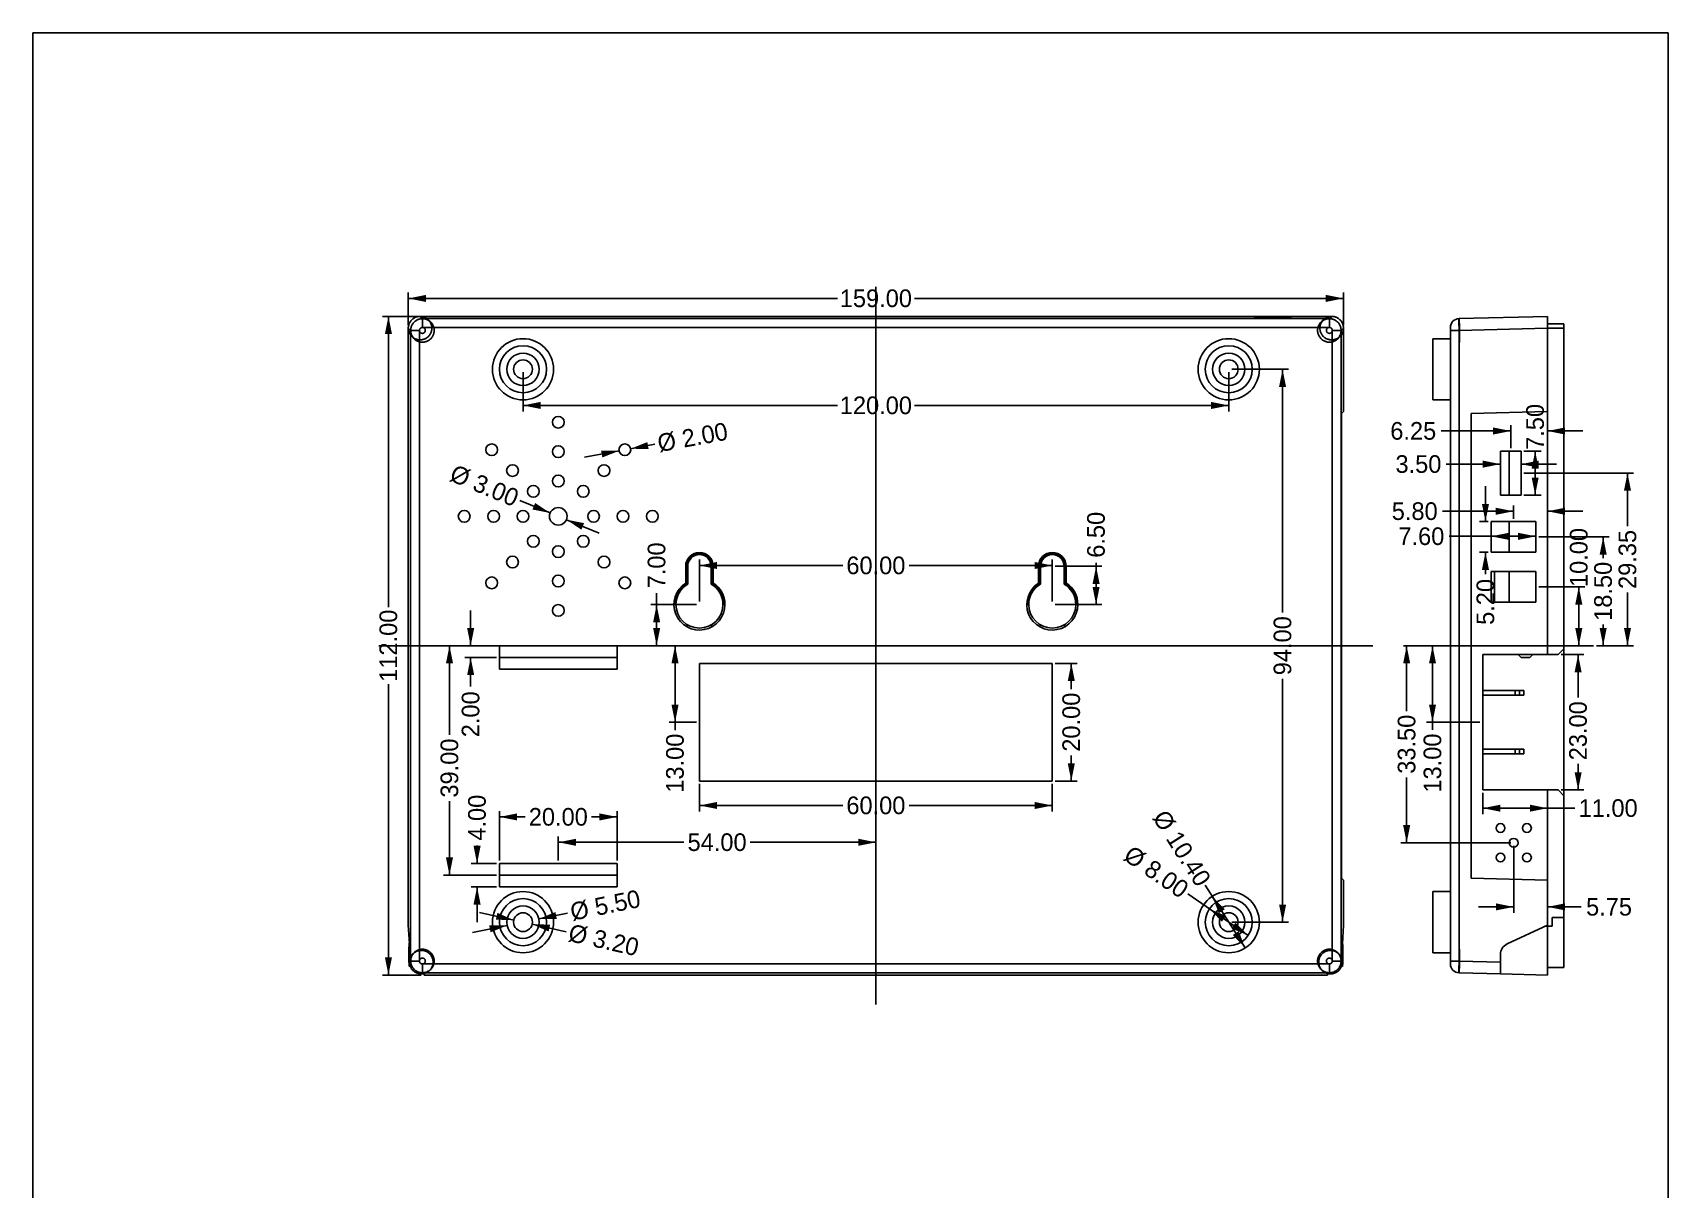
# Model space of a CAD drawing. Extents: x -143 to 433, y -329 to 88.
# Drawn here: x -143.4 to 134.7, y -132.4 to 64.2 of the extents above; entities that cross this region are included whole.
import ezdxf

# ---------------------------------------------------------------- set-up
doc = ezdxf.new("R2010")
doc.units = 0
doc.header["$MEASUREMENT"] = 0
doc.linetypes.add('center', pattern=[0])
doc.linetypes.add('solid', pattern=[0])
doc.layers.add('254', color=7, linetype='solid')
doc.dimstyles.get("Standard").update_dxf_attribs({"dimtxt": 0.18, "dimasz": 0.18, "dimexe": 0.18, "dimexo": 0.0625, "dimgap": 0.09, "dimtad": 0, "dimtih": 1, "dimtoh": 1, "dimdec": 4, "dimzin": 0, "dimdsep": 46, "dimtxsty": 'Standard', "dimcen": 0.09, "dimadec": 0, "dimazin": 0, "dimtfac": 1, "dimtdec": 4, "dimtofl": 0, "dimtmove": 0, "dimatfit": 0, "dimfxl": 1, "dimtolj": 1, "dimtzin": 0, "dimarcsym": 0})

# ---------------------------------------------------------------- blocks, each defined once
blk = doc.blocks.new('*D61')
at = {"layer": '254', "color": 4, "linetype": 'solid'}
for p, q in [((-30.5, -40), (-35.15, -40)), ((-34.15, -40), (-34.15, -53)), ((-30.5, -53), (-35.15, -53)), ((-34.15, -53), (-34.15, -53)), ((-34.15, -53), (-34.15, -54.33))]:
    blk.add_line(p, q, dxfattribs=at)
for points in [[(-33.55, -43), (-34.75, -43), (-34.15, -40)], [(-34.75, -50), (-33.55, -50), (-34.15, -53)]]:
    blk.add_solid(points, dxfattribs=at)
at = {"layer": '254', "color": 4, "linetype": 'solid', "lineweight": 0, "insert": (-34.15, -59.97), "char_height": 3, "attachment_point": 5, "rotation": 90}
blk.add_mtext('{\\H3.000000;13.00}', dxfattribs=at)
blk = doc.blocks.new('*D62')
at = {"layer": '254', "color": 4, "linetype": 'solid'}
for p, q in [((30.5, -43), (34.23, -43)), ((33.23, -43), (33.23, -47.36)), ((33.23, -63), (33.23, -58.64)), ((30.5, -63), (34.23, -63))]:
    blk.add_line(p, q, dxfattribs=at)
for points in [[(33.83, -46), (32.63, -46), (33.23, -43)], [(32.63, -60), (33.83, -60), (33.23, -63)]]:
    blk.add_solid(points, dxfattribs=at)
at = {"layer": '254', "color": 4, "linetype": 'solid', "lineweight": 0, "insert": (33.23, -53), "char_height": 3, "attachment_point": 5, "rotation": 90}
blk.add_mtext('{\\H3.000000;20.00}', dxfattribs=at)
blk = doc.blocks.new('*D63')
at = {"layer": '254', "color": 4, "linetype": 'solid'}
for p, q in [((-30, -63.5), (-30, -68.16)), ((30, -63.5), (30, -68.16)), ((-30, -67.16), (-5.64, -67.16)), ((30, -67.16), (5.64, -67.16))]:
    blk.add_line(p, q, dxfattribs=at)
for points in [[(-27, -66.56), (-27, -67.76), (-30, -67.16)], [(27, -67.76), (27, -66.56), (30, -67.16)]]:
    blk.add_solid(points, dxfattribs=at)
at = {"layer": '254', "color": 4, "linetype": 'solid', "lineweight": 0, "insert": (0, -67.16), "char_height": 3, "attachment_point": 5}
blk.add_mtext('{\\H3.000000;60.00}', dxfattribs=at)
blk = doc.blocks.new('*D64')
at = {"layer": '254', "color": 4, "linetype": 'solid'}
for p, q in [((30.5, -26.5), (38.44, -26.5)), ((37.44, -26.5), (37.44, -25.89)), ((37.44, -33), (37.44, -26.5)), ((37.44, -26.5), (37.44, -26.5)), ((30.5, -33), (38.44, -33))]:
    blk.add_line(p, q, dxfattribs=at)
for points in [[(38.04, -29.5), (36.84, -29.5), (37.44, -26.5)], [(36.84, -30), (38.04, -30), (37.44, -33)]]:
    blk.add_solid(points, dxfattribs=at)
at = {"layer": '254', "color": 4, "linetype": 'solid', "lineweight": 0, "insert": (37.44, -21.14), "char_height": 3, "attachment_point": 5, "rotation": 90}
blk.add_mtext('{\\H3.000000;6.50}', dxfattribs=at)
blk = doc.blocks.new('*D69')
at = {"layer": '254', "color": 4, "linetype": 'solid'}
for p, q in [((103.65, -18.9), (103.65, -12.9)), ((104.1, -18.9), (102.65, -18.9)), ((104.1, -24.1), (102.65, -24.1)), ((103.65, -24.1), (103.65, -27.81))]:
    blk.add_line(p, q, dxfattribs=at)
for points in [[(103.05, -15.9), (104.25, -15.9), (103.65, -18.9)], [(104.25, -27.1), (103.05, -27.1), (103.65, -24.1)]]:
    blk.add_solid(points, dxfattribs=at)
at = {"layer": '254', "color": 4, "linetype": 'solid', "lineweight": 0, "insert": (103.65, -32.55), "char_height": 3, "attachment_point": 5, "rotation": 90}
blk.add_mtext('{\\H3.000000;5.20}', dxfattribs=at)
blk = doc.blocks.new('*D70')
at = {"layer": '254', "color": 4, "linetype": 'solid'}
for p, q in [((110.2, -6.9), (113.1, -6.9)), ((112.1, -14.4), (112.1, -6.9)), ((112.1, -6.9), (112.1, -6.9)), ((112.1, -6.9), (112.1, -6.9)), ((110.2, -14.4), (113.1, -14.4))]:
    blk.add_line(p, q, dxfattribs=at)
for points in [[(112.7, -9.9), (111.5, -9.9), (112.1, -6.9)], [(111.5, -11.4), (112.7, -11.4), (112.1, -14.4)]]:
    blk.add_solid(points, dxfattribs=at)
at = {"layer": '254', "color": 4, "linetype": 'solid', "lineweight": 0, "insert": (112.1, -2.8), "char_height": 3, "attachment_point": 5, "rotation": 90}
blk.add_mtext('{\\H3.000000;7.50}', dxfattribs=at)
blk = doc.blocks.new('*D71')
at = {"layer": '254', "color": 4, "linetype": 'solid'}
for p, q in [((104.6, -19.4), (104.6, -22.4)), ((112.2, -19.4), (112.2, -22.4)), ((104.6, -21.4), (97.49, -21.4)), ((104.6, -21.4), (104.6, -21.4)), ((112.2, -21.4), (104.6, -21.4))]:
    blk.add_line(p, q, dxfattribs=at)
for points in [[(107.6, -20.8), (107.6, -22), (104.6, -21.4)], [(109.2, -22), (109.2, -20.8), (112.2, -21.4)]]:
    blk.add_solid(points, dxfattribs=at)
at = {"layer": '254', "color": 4, "linetype": 'solid', "lineweight": 0, "insert": (92.75, -21.4), "char_height": 3, "attachment_point": 5}
blk.add_mtext('{\\H3.000000;7.60}', dxfattribs=at)
blk = doc.blocks.new('*D72')
at = {"layer": '254', "color": 4, "linetype": 'solid'}
for p, q in [((108.4, -18.4), (108.4, -16.14)), ((114.2, -18.4), (114.2, -16.14)), ((108.4, -17.14), (96.36, -17.14)), ((114.2, -17.14), (120.2, -17.14))]:
    blk.add_line(p, q, dxfattribs=at)
for points in [[(105.4, -17.74), (105.4, -16.54), (108.4, -17.14)], [(117.2, -16.54), (117.2, -17.74), (114.2, -17.14)]]:
    blk.add_solid(points, dxfattribs=at)
at = {"layer": '254', "color": 4, "linetype": 'solid', "lineweight": 0, "insert": (91.62, -17.14), "char_height": 3, "attachment_point": 5}
blk.add_mtext('{\\H3.000000;5.80}', dxfattribs=at)
blk = doc.blocks.new('*D73')
at = {"layer": '254', "color": 4, "linetype": 'solid'}
for p, q in [((106.2, -7.4), (106.2, -10.13)), ((109.7, -7.4), (109.7, -10.13)), ((102.99, -9.13), (96.99, -9.13)), ((106.2, -9.13), (102.99, -9.13)), ((109.7, -9.13), (115.7, -9.13))]:
    blk.add_line(p, q, dxfattribs=at)
for points in [[(103.2, -9.73), (103.2, -8.53), (106.2, -9.13)], [(112.7, -8.53), (112.7, -9.73), (109.7, -9.13)]]:
    blk.add_solid(points, dxfattribs=at)
at = {"layer": '254', "color": 4, "linetype": 'solid', "lineweight": 0, "insert": (92.25, -9.13), "char_height": 3, "attachment_point": 5}
blk.add_mtext('{\\H3.000000;3.50}', dxfattribs=at)
blk = doc.blocks.new('*D74')
at = {"layer": '254', "color": 4, "linetype": 'solid'}
for p, q in [((107.95, -6.4), (107.95, -2.49)), ((114.2, -0.66), (114.2, -4.49)), ((102.11, -3.49), (96.11, -3.49)), ((107.95, -3.49), (102.11, -3.49)), ((114.2, -3.49), (120.2, -3.49))]:
    blk.add_line(p, q, dxfattribs=at)
for points in [[(104.95, -4.09), (104.95, -2.89), (107.95, -3.49)], [(117.2, -2.89), (117.2, -4.09), (114.2, -3.49)]]:
    blk.add_solid(points, dxfattribs=at)
at = {"layer": '254', "color": 4, "linetype": 'solid', "lineweight": 0, "insert": (91.37, -3.49), "char_height": 3, "attachment_point": 5}
blk.add_mtext('{\\H3.000000;6.25}', dxfattribs=at)
blk = doc.blocks.new('*D75')
at = {"layer": '254', "color": 4, "linetype": 'solid'}
for p, q in [((103.2, -65), (103.2, -68.62)), ((114.2, -65), (114.2, -68.62)), ((103.2, -67.62), (108.7, -67.62)), ((114.2, -67.62), (108.7, -67.62)), ((108.7, -67.62), (112.87, -67.62)), ((112.87, -67.62), (118.87, -67.62))]:
    blk.add_line(p, q, dxfattribs=at)
for points in [[(106.2, -67.02), (106.2, -68.22), (103.2, -67.62)], [(111.2, -68.22), (111.2, -67.02), (114.2, -67.62)]]:
    blk.add_solid(points, dxfattribs=at)
at = {"layer": '254', "color": 4, "linetype": 'solid', "lineweight": 0, "insert": (124.51, -67.62), "char_height": 3, "attachment_point": 5}
blk.add_mtext('{\\H3.000000;11.00}', dxfattribs=at)
blk = doc.blocks.new('*D76')
at = {"layer": '254', "color": 4, "linetype": 'solid'}
for p, q in [((108.45, -74), (108.45, -85.4)), ((114.2, -80.34), (114.2, -85.4)), ((108.45, -84.4), (102.45, -84.4)), ((114.2, -84.4), (119.91, -84.4))]:
    blk.add_line(p, q, dxfattribs=at)
for points in [[(105.45, -85), (105.45, -83.8), (108.45, -84.4)], [(117.2, -83.8), (117.2, -85), (114.2, -84.4)]]:
    blk.add_solid(points, dxfattribs=at)
at = {"layer": '254', "color": 4, "linetype": 'solid', "lineweight": 0, "insert": (124.66, -84.4), "char_height": 3, "attachment_point": 5}
blk.add_mtext('{\\H3.000000;5.75}', dxfattribs=at)
blk = doc.blocks.new('*D77')
at = {"layer": '254', "color": 4, "linetype": 'solid'}
for p, q in [((90.2, -40), (91.25, -40)), ((90.25, -40), (90.25, -51.11)), ((90.25, -73.5), (90.25, -62.39)), ((107.95, -73.5), (89.25, -73.5))]:
    blk.add_line(p, q, dxfattribs=at)
for points in [[(90.85, -43), (89.65, -43), (90.25, -40)], [(89.65, -70.5), (90.85, -70.5), (90.25, -73.5)]]:
    blk.add_solid(points, dxfattribs=at)
at = {"layer": '254', "color": 4, "linetype": 'solid', "lineweight": 0, "insert": (90.25, -56.75), "char_height": 3, "attachment_point": 5, "rotation": 90}
blk.add_mtext('{\\H3.000000;33.50}', dxfattribs=at)
blk = doc.blocks.new('*D78')
at = {"layer": '254', "color": 4, "linetype": 'solid'}
for p, q in [((116.5, -41.5), (120.4, -41.5)), ((119.4, -41.5), (119.4, -48.82)), ((119.4, -64.5), (119.4, -60.1)), ((116.5, -64.5), (120.4, -64.5))]:
    blk.add_line(p, q, dxfattribs=at)
for points in [[(120, -44.5), (118.8, -44.5), (119.4, -41.5)], [(118.8, -61.5), (120, -61.5), (119.4, -64.5)]]:
    blk.add_solid(points, dxfattribs=at)
at = {"layer": '254', "color": 4, "linetype": 'solid', "lineweight": 0, "insert": (119.4, -54.46), "char_height": 3, "attachment_point": 5, "rotation": 90}
blk.add_mtext('{\\H3.000000;23.00}', dxfattribs=at)
blk = doc.blocks.new('*D79')
at = {"layer": '254', "color": 4, "linetype": 'solid'}
for p, q in [((90.2, -40), (95.65, -40)), ((94.65, -40), (94.65, -53)), ((102.7, -53), (93.65, -53)), ((94.65, -53), (94.65, -53)), ((94.65, -53), (94.65, -54.31))]:
    blk.add_line(p, q, dxfattribs=at)
for points in [[(95.25, -43), (94.05, -43), (94.65, -40)], [(94.05, -50), (95.25, -50), (94.65, -53)]]:
    blk.add_solid(points, dxfattribs=at)
at = {"layer": '254', "color": 4, "linetype": 'solid', "lineweight": 0, "insert": (94.65, -59.95), "char_height": 3, "attachment_point": 5, "rotation": 90}
blk.add_mtext('{\\H3.000000;13.00}', dxfattribs=at)
blk = doc.blocks.new('*D80')
at = {"layer": '254', "color": 4, "linetype": 'solid'}
for p, q in [((110.2, -10.65), (128.8, -10.65)), ((127.8, -10.65), (127.8, -19.68)), ((127.8, -40), (127.8, -30.97)), ((122.5, -40), (128.8, -40))]:
    blk.add_line(p, q, dxfattribs=at)
for points in [[(128.4, -13.65), (127.2, -13.65), (127.8, -10.65)], [(127.2, -37), (128.4, -37), (127.8, -40)]]:
    blk.add_solid(points, dxfattribs=at)
at = {"layer": '254', "color": 4, "linetype": 'solid', "lineweight": 0, "insert": (127.8, -25.33), "char_height": 3, "attachment_point": 5, "rotation": 90}
blk.add_mtext('{\\H3.000000;29.35}', dxfattribs=at)
blk = doc.blocks.new('*D81')
at = {"layer": '254', "color": 4, "linetype": 'solid'}
for p, q in [((112.7, -21.5), (124.66, -21.5)), ((123.66, -21.5), (123.66, -25.11)), ((123.66, -40), (123.66, -36.39)), ((122.5, -40), (124.66, -40))]:
    blk.add_line(p, q, dxfattribs=at)
for points in [[(124.26, -24.5), (123.06, -24.5), (123.66, -21.5)], [(123.06, -37), (124.26, -37), (123.66, -40)]]:
    blk.add_solid(points, dxfattribs=at)
at = {"layer": '254', "color": 4, "linetype": 'solid', "lineweight": 0, "insert": (123.66, -30.75), "char_height": 3, "attachment_point": 5, "rotation": 90}
blk.add_mtext('{\\H3.000000;18.50}', dxfattribs=at)
blk = doc.blocks.new('*D82')
at = {"layer": '254', "color": 4, "linetype": 'solid'}
for p, q in [((112.7, -30), (120.52, -30)), ((119.52, -40), (119.52, -30)), ((119.52, -30), (119.52, -30)), ((119.52, -30), (119.52, -30)), ((121.5, -40), (118.52, -40))]:
    blk.add_line(p, q, dxfattribs=at)
for points in [[(120.12, -33), (118.92, -33), (119.52, -30)], [(118.92, -37), (120.12, -37), (119.52, -40)]]:
    blk.add_solid(points, dxfattribs=at)
at = {"layer": '254', "color": 4, "linetype": 'solid', "lineweight": 0, "insert": (119.52, -25), "char_height": 3, "attachment_point": 5, "rotation": 90}
blk.add_mtext('{\\H3.000000;10.00}', dxfattribs=at)
blk = doc.blocks.new('*D137')
at = {"layer": '254', "color": 4, "linetype": 'solid'}
for p, q in [((-43.67, -6.87), (-49.57, -7.94)), ((-41.7, -6.51), (-37.6, -5.76))]:
    blk.add_line(p, q, dxfattribs=at)
for points in [[(-38.86, -5.38), (-38.64, -6.56), (-41.7, -6.51)], [(-46.51, -7.99), (-46.73, -6.81), (-43.67, -6.87)]]:
    blk.add_solid(points, dxfattribs=at)
at = {"layer": '254', "color": 4, "linetype": 'solid', "lineweight": 0, "insert": (-31.16, -4.59), "char_height": 3, "attachment_point": 5, "rotation": 10.324}
blk.add_mtext('{\\H3.000000;%%C 2.00}', dxfattribs=at)
blk = doc.blocks.new('*D138')
at = {"layer": '254', "color": 4, "linetype": 'solid'}
for p, q in [((-55.39, -17.43), (-60.52, -15.31)), ((-52.61, -18.57), (-47.07, -20.86))]:
    blk.add_line(p, q, dxfattribs=at)
for points in [[(-58.39, -16.84), (-57.93, -15.73), (-55.39, -17.43)], [(-49.61, -19.16), (-50.07, -20.27), (-52.61, -18.57)]]:
    blk.add_solid(points, dxfattribs=at)
at = {"layer": '254', "color": 4, "linetype": 'solid', "lineweight": 0, "insert": (-66.57, -12.82), "char_height": 3, "attachment_point": 5, "rotation": 337.5903}
blk.add_mtext('{\\H3.000000;%%C 3.00}', dxfattribs=at)
blk = doc.blocks.new('*D139')
at = {"layer": '254', "color": 4, "linetype": 'solid'}
for p, q in [((-61.56, -86.65), (-67.42, -85.33)), ((-58.44, -87.35), (-52.67, -88.65))]:
    blk.add_line(p, q, dxfattribs=at)
for points in [[(-64.62, -86.58), (-64.36, -85.41), (-61.56, -86.65)], [(-55.38, -87.42), (-55.64, -88.59), (-58.44, -87.35)]]:
    blk.add_solid(points, dxfattribs=at)
at = {"layer": '254', "color": 4, "linetype": 'solid', "lineweight": 0, "insert": (-46.28, -90.08), "char_height": 3, "attachment_point": 5, "rotation": 347.3332}
blk.add_mtext('{\\H3.000000;%%C 3.20}', dxfattribs=at)
blk = doc.blocks.new('*D140')
at = {"layer": '254', "color": 4, "linetype": 'solid'}
for p, q in [((-57.3, -86.45), (-52.41, -85.46)), ((-62.7, -87.55), (-68.58, -88.74))]:
    blk.add_line(p, q, dxfattribs=at)
for points in [[(-54.48, -85.27), (-54.25, -86.45), (-57.3, -86.45)], [(-65.52, -88.73), (-65.75, -87.55), (-62.7, -87.55)]]:
    blk.add_solid(points, dxfattribs=at)
at = {"layer": '254', "color": 4, "linetype": 'solid', "lineweight": 0, "insert": (-46, -84.16), "char_height": 3, "attachment_point": 5, "rotation": 11.462}
blk.add_mtext('{\\H3.000000;%%C 5.50}', dxfattribs=at)
blk = doc.blocks.new('*D141')
at = {"layer": '254', "color": 4, "linetype": 'solid'}
for p, q in [((60, -87), (53.04, -82.2)), ((56.71, -84.73), (60, -87)), ((63.29, -89.27), (60, -87))]:
    blk.add_line(p, q, dxfattribs=at)
for points in [[(59.52, -85.94), (58.84, -86.93), (56.71, -84.73)], [(60.48, -88.06), (61.16, -87.07), (63.29, -89.27)]]:
    blk.add_solid(points, dxfattribs=at)
at = {"layer": '254', "color": 4, "linetype": 'solid', "lineweight": 0, "insert": (47.66, -78.48), "char_height": 3, "attachment_point": 5, "rotation": 325.3781}
blk.add_mtext('{\\H3.000000;%%C 8.00}', dxfattribs=at)
blk = doc.blocks.new('*D142')
at = {"layer": '254', "color": 4, "linetype": 'solid'}
for p, q in [((60, -87), (55.99, -80.73)), ((57.2, -82.62), (60, -87)), ((62.8, -91.38), (60, -87))]:
    blk.add_line(p, q, dxfattribs=at)
for points in [[(59.32, -84.82), (58.31, -85.47), (57.2, -82.62)], [(60.68, -89.18), (61.69, -88.53), (62.8, -91.38)]]:
    blk.add_solid(points, dxfattribs=at)
at = {"layer": '254', "color": 4, "linetype": 'solid', "lineweight": 0, "insert": (51.99, -74.45), "char_height": 3, "attachment_point": 5, "rotation": 302.5571}
blk.add_mtext('{\\H3.000000;%%C 10.40}', dxfattribs=at)
blk = doc.blocks.new('*D143')
at = {"layer": '254', "color": 4, "linetype": 'solid'}
for p, q in [((-78, 16), (-83.88, 16)), ((-82.88, 16), (-82.88, -33.46)), ((-82.88, -96), (-82.88, -46.54)), ((-77.3, -96), (-83.88, -96))]:
    blk.add_line(p, q, dxfattribs=at)
for points in [[(-82.28, 13), (-83.48, 13), (-82.88, 16)], [(-83.48, -93), (-82.28, -93), (-82.88, -96)]]:
    blk.add_solid(points, dxfattribs=at)
at = {"layer": '254', "color": 4, "linetype": 'solid', "lineweight": 0, "insert": (-82.88, -40), "char_height": 3, "attachment_point": 5, "rotation": 90}
blk.add_mtext('{\\H3.000000;112.00}', dxfattribs=at)
blk = doc.blocks.new('*D144')
at = {"layer": '254', "color": 4, "linetype": 'solid'}
for p, q in [((60.5, 7), (70.15, 7)), ((69.15, 7), (69.15, -34.36)), ((69.15, -87), (69.15, -45.64)), ((60.5, -87), (70.15, -87))]:
    blk.add_line(p, q, dxfattribs=at)
for points in [[(69.75, 4), (68.55, 4), (69.15, 7)], [(68.55, -84), (69.75, -84), (69.15, -87)]]:
    blk.add_solid(points, dxfattribs=at)
at = {"layer": '254', "color": 4, "linetype": 'solid', "lineweight": 0, "insert": (69.15, -40), "char_height": 3, "attachment_point": 5, "rotation": 90}
blk.add_mtext('{\\H3.000000;94.00}', dxfattribs=at)
blk = doc.blocks.new('*D145')
at = {"layer": '254', "color": 4, "linetype": 'solid'}
for p, q in [((-30.5, -33), (-38.28, -33)), ((-37.28, -33), (-37.28, -31.08)), ((-37.28, -40), (-37.28, -33)), ((-37.28, -33), (-37.28, -33)), ((-43.5, -40), (-36.28, -40))]:
    blk.add_line(p, q, dxfattribs=at)
for points in [[(-36.68, -36), (-37.88, -36), (-37.28, -33)], [(-37.88, -37), (-36.68, -37), (-37.28, -40)]]:
    blk.add_solid(points, dxfattribs=at)
at = {"layer": '254', "color": 4, "linetype": 'solid', "lineweight": 0, "insert": (-37.28, -26.34), "char_height": 3, "attachment_point": 5, "rotation": 90}
blk.add_mtext('{\\H3.000000;7.00}', dxfattribs=at)
blk = doc.blocks.new('*D146')
at = {"layer": '254', "color": 4, "linetype": 'solid'}
for p, q in [((-67.81, -77), (-67.81, -73.98)), ((-64.5, -77), (-68.81, -77)), ((-64.5, -81), (-68.81, -81)), ((-67.81, -81), (-67.81, -87))]:
    blk.add_line(p, q, dxfattribs=at)
for points in [[(-68.41, -74), (-67.21, -74), (-67.81, -77)], [(-67.21, -84), (-68.41, -84), (-67.81, -81)]]:
    blk.add_solid(points, dxfattribs=at)
at = {"layer": '254', "color": 4, "linetype": 'solid', "lineweight": 0, "insert": (-67.81, -69.24), "char_height": 3, "attachment_point": 5, "rotation": 90}
blk.add_mtext('{\\H3.000000;4.00}', dxfattribs=at)
blk = doc.blocks.new('*D147')
at = {"layer": '254', "color": 4, "linetype": 'solid'}
for p, q in [((-84, -40), (-71.5, -40)), ((-72.5, -40), (-72.5, -55.16)), ((-72.5, -79), (-72.5, -66.44)), ((-64.5, -79), (-73.5, -79))]:
    blk.add_line(p, q, dxfattribs=at)
for points in [[(-71.9, -43), (-73.1, -43), (-72.5, -40)], [(-73.1, -76), (-71.9, -76), (-72.5, -79)]]:
    blk.add_solid(points, dxfattribs=at)
at = {"layer": '254', "color": 4, "linetype": 'solid', "lineweight": 0, "insert": (-72.5, -60.8), "char_height": 3, "attachment_point": 5, "rotation": 90}
blk.add_mtext('{\\H3.000000;39.00}', dxfattribs=at)
blk = doc.blocks.new('*D148')
at = {"layer": '254', "color": 4, "linetype": 'solid'}
for p, q in [((-68.9, -40), (-68.9, -34)), ((-84, -40), (-67.9, -40)), ((-64.5, -42), (-69.9, -42)), ((-68.9, -42), (-68.9, -46.92))]:
    blk.add_line(p, q, dxfattribs=at)
for points in [[(-69.5, -37), (-68.3, -37), (-68.9, -40)], [(-68.3, -45), (-69.5, -45), (-68.9, -42)]]:
    blk.add_solid(points, dxfattribs=at)
at = {"layer": '254', "color": 4, "linetype": 'solid', "lineweight": 0, "insert": (-68.9, -51.66), "char_height": 3, "attachment_point": 5, "rotation": 90}
blk.add_mtext('{\\H3.000000;2.00}', dxfattribs=at)
blk = doc.blocks.new('*D149')
at = {"layer": '254', "color": 4, "linetype": 'solid'}
for p, q in [((-64, -76.5), (-64, -68.11)), ((-64, -69.11), (-59.64, -69.11)), ((-44, -69.11), (-48.36, -69.11)), ((-44, -76.5), (-44, -68.11))]:
    blk.add_line(p, q, dxfattribs=at)
for points in [[(-61, -68.51), (-61, -69.71), (-64, -69.11)], [(-47, -69.71), (-47, -68.51), (-44, -69.11)]]:
    blk.add_solid(points, dxfattribs=at)
at = {"layer": '254', "color": 4, "linetype": 'solid', "lineweight": 0, "insert": (-54, -69.11), "char_height": 3, "attachment_point": 5}
blk.add_mtext('{\\H3.000000;20.00}', dxfattribs=at)
blk = doc.blocks.new('*D150')
at = {"layer": '254', "color": 4, "linetype": 'solid'}
for p, q in [((-54, -76.5), (-54, -72.42)), ((-54, -73.42), (-32.64, -73.42)), ((0, -73.42), (-21.36, -73.42)), ((0, -76.5), (0, -72.42))]:
    blk.add_line(p, q, dxfattribs=at)
for points in [[(-51, -72.82), (-51, -74.02), (-54, -73.42)], [(-3, -74.02), (-3, -72.82), (0, -73.42)]]:
    blk.add_solid(points, dxfattribs=at)
at = {"layer": '254', "color": 4, "linetype": 'solid', "lineweight": 0, "insert": (-27, -73.42), "char_height": 3, "attachment_point": 5}
blk.add_mtext('{\\H3.000000;54.00}', dxfattribs=at)
blk = doc.blocks.new('*D151')
at = {"layer": '254', "color": 4, "linetype": 'solid'}
for p, q in [((-79.5, 14.5), (-79.5, 20.05)), ((79.5, 14.5), (79.5, 20.05)), ((-79.5, 19.05), (-6.54, 19.05)), ((79.5, 19.05), (6.54, 19.05))]:
    blk.add_line(p, q, dxfattribs=at)
for points in [[(-76.5, 19.65), (-76.5, 18.45), (-79.5, 19.05)], [(76.5, 18.45), (76.5, 19.65), (79.5, 19.05)]]:
    blk.add_solid(points, dxfattribs=at)
at = {"layer": '254', "color": 4, "linetype": 'solid', "lineweight": 0, "insert": (0, 19.05), "char_height": 3, "attachment_point": 5}
blk.add_mtext('{\\H3.000000;159.00}', dxfattribs=at)
blk = doc.blocks.new('*D152')
at = {"layer": '254', "color": 4, "linetype": 'solid'}
for p, q in [((-60, 6.5), (-60, -0.15)), ((60, 6.5), (60, -0.15)), ((-60, 0.85), (-6.54, 0.85)), ((60, 0.85), (6.54, 0.85))]:
    blk.add_line(p, q, dxfattribs=at)
for points in [[(-57, 1.45), (-57, 0.25), (-60, 0.85)], [(57, 0.25), (57, 1.45), (60, 0.85)]]:
    blk.add_solid(points, dxfattribs=at)
at = {"layer": '254', "color": 4, "linetype": 'solid', "lineweight": 0, "insert": (0, 0.85), "char_height": 3, "attachment_point": 5}
blk.add_mtext('{\\H3.000000;120.00}', dxfattribs=at)
blk = doc.blocks.new('*D153')
at = {"layer": '254', "color": 4, "linetype": 'solid'}
for p, q in [((-30, -32.5), (-30, -25.36)), ((-30, -26.36), (-5.64, -26.36)), ((30, -26.36), (5.64, -26.36)), ((30, -32.5), (30, -25.36))]:
    blk.add_line(p, q, dxfattribs=at)
for points in [[(-27, -25.76), (-27, -26.96), (-30, -26.36)], [(27, -26.96), (27, -25.76), (30, -26.36)]]:
    blk.add_solid(points, dxfattribs=at)
at = {"layer": '254', "color": 4, "linetype": 'solid', "lineweight": 0, "insert": (0, -26.36), "char_height": 3, "attachment_point": 5}
blk.add_mtext('{\\H3.000000;60.00}', dxfattribs=at)

msp = doc.modelspace()

# ---------------------------------------------------------------- linework, layer by layer
at = {"layer": '254', "color": 0, "linetype": 'solid'}
for p, q in [((-143.364, 64.222), (-143.364, -329.049)), ((134.735, 64.222), (-143.364, 64.222)), ((134.735, 64.222), (134.735, -329.049))]:
    msp.add_line(p, q, dxfattribs=at)
at = {"layer": '254', "color": 1, "linetype": 'center'}
for p, q in [((0, 21), (0, -101)), ((84.5, -40), (-84.5, -40)), ((89.7, -40), (122, -40))]:
    msp.add_line(p, q, dxfattribs=at)
at = {"layer": '254', "color": 3, "linetype": 'solid'}
for p, q in [((-79.5, 14.001), (-79.5, -87.5)), ((-79.106, 13.607), (-79.5, 14.001)), ((-77.501, 16), (77.501, 16)), ((-77.501, 16), (-77.107, 15.606)), ((-77.107, 15.606), (-77.107, 14.107)), ((-77.107, 15.606), (77.107, 15.606)), ((-77.107, 15.606), (77.107, 15.606)), ((77.107, 14.107), (-77.107, 14.107)), ((64.859, 15.734), (64.859, 15.813)), ((67.5, 15.694), (67.5, 15.853)), ((70.141, 15.734), (70.141, 15.813)), ((77.107, 15.606), (77.501, 16)), ((77.107, 15.606), (77.107, 14.107)), ((79.5, 14.001), (79.106, 13.607)), ((79.5, 14.001), (79.5, -0.16)), ((97.7, 13.96), (97.7, 14.107)), ((97.7, 13.607), (97.7, 13.96)), ((99.161, 15.606), (114.2, 16)), ((114.2, 14.001), (99.161, 13.607)), ((114.2, 16), (114.2, 15.414)), ((114.2, 15.414), (114.2, 14.001)), ((117, 14.7), (114.2, 14.7)), ((114.2, 14.001), (114.2, -0.16)), ((117, 14), (114.2, 14)), ((117, 14), (114.2, 14)), ((117, 14), (117, 14.7)), ((117, 14), (117, -40.5)), ((-79.106, -93.607), (-79.106, 13.607)), ((-79.106, 13.607), (-77.607, 13.607)), ((-77.607, 13.607), (-77.607, -93.607)), ((-77.607, 13.607), (-77.607, -93.607)), ((77.607, 13.607), (79.106, 13.607)), ((77.607, -93.607), (77.607, 13.607)), ((79.106, 13.607), (79.106, -93.607)), ((79.106, 13.607), (79.106, -93.607)), ((94.7, 7), (94.7, 12.2)), ((97.7, 12.2), (94.7, 12.2)), ((97.7, 13.607), (99.161, 13.607)), ((97.7, -93.607), (97.7, 13.607)), ((99.161, 13.607), (99.161, -93.607)), ((99.161, 13.607), (99.161, -93.607)), ((94.7, 1.8), (94.7, 7)), ((94.7, 1.8), (97.7, 1.8)), ((79.16, -0.5), (79.5, -0.16)), ((79.16, -0.5), (79.16, -79.5)), ((101.2, -0.5), (114.2, -0.16)), ((101.2, -0.5), (101.2, -79.5)), ((114.2, -41.5), (114.2, -0.16)), ((106.2, -14.4), (106.2, -6.9)), ((106.2, -6.9), (109.7, -6.9)), ((107.7, -6.9), (107.7, -14.4)), ((109.7, -14.4), (109.7, -6.9)), ((106.2, -14.4), (109.7, -14.4)), ((104.6, -24.1), (104.6, -18.9)), ((104.6, -18.9), (112.2, -18.9)), ((107.7, -18.9), (107.7, -24.1)), ((112.2, -24.1), (112.2, -18.9)), ((-31.105, -24.586), (-31.17, -24.473)), ((-28.895, -24.586), (-28.83, -24.473)), ((28.895, -24.586), (28.83, -24.473)), ((31.105, -24.586), (31.17, -24.473)), ((104.6, -24.1), (112.2, -24.1)), ((-32.341, -26.5), (-32.21, -26.5)), ((-32.341, -29.345), (-32.341, -26.5)), ((-32.21, -29.417), (-32.21, -26.5)), ((-32, -26.5), (-32, -29.536)), ((-28, -26.5), (-28, -29.536)), ((-27.79, -29.417), (-27.79, -26.5)), ((-27.659, -26.5), (-27.79, -26.5)), ((-27.79, -26.5), (-27.659, -26.5)), ((-27.659, -29.345), (-27.659, -26.5)), ((27.659, -26.5), (27.79, -26.5)), ((27.659, -29.345), (27.659, -26.5)), ((27.79, -29.417), (27.79, -26.5)), ((28, -26.5), (28, -29.536)), ((32, -26.5), (32, -29.536)), ((32.21, -26.5), (32.341, -26.5)), ((32.341, -26.5), (32.21, -26.5)), ((32.21, -29.417), (32.21, -26.5)), ((32.341, -29.345), (32.341, -26.5)), ((104.6, -27.4), (112.2, -27.4)), ((104.6, -32.6), (104.6, -27.4)), ((105.2, -27.4), (105.2, -29.536)), ((107.7, -27.4), (107.7, -32.51)), ((112.2, -32.6), (112.2, -27.4)), ((-32.341, -29.345), (-32.21, -29.417)), ((-27.659, -29.345), (-27.79, -29.417)), ((27.659, -29.345), (27.79, -29.417)), ((32.341, -29.345), (32.21, -29.417)), ((104.6, -29.536), (105.2, -29.536)), ((104.6, -29.536), (105.2, -29.536)), ((105.2, -32.6), (105.2, -29.536)), ((-34, -33.016), (-34.341, -33.018)), ((-34, -33), (-34.21, -33)), ((-25.79, -33), (-26, -33)), ((-25.659, -33), (-25.79, -33)), ((26, -33.016), (25.659, -33.018)), ((26, -33), (25.79, -33)), ((34.21, -33), (34, -33)), ((34.341, -33), (34.21, -33)), ((104.6, -32.6), (112.2, -32.6)), ((-31.986, -36.472), (-32.155, -36.768)), ((-27.986, -36.456), (-27.815, -36.75)), ((28.014, -36.472), (27.845, -36.768)), ((32.014, -36.456), (32.185, -36.75)), ((-64, -44), (-64, -40)), ((-44, -40), (-64, -40)), ((-44, -44), (-44, -40)), ((103.2, -64.5), (103.2, -41.5)), ((103.2, -41.5), (114.2, -41.5)), ((111.7, -41.5), (111.2, -42)), ((114.2, -41.5), (116, -41.5)), ((117, -40.5), (116, -41.5)), ((117, -40.5), (117, -65.5)), ((-44, -42), (-64, -42)), ((-44, -44), (-64, -44)), ((-30, -42.999), (-30, -62.999)), ((-30, -42.999), (30, -42.999)), ((30, -42.999), (30, -62.999)), ((111.2, -42), (109.7, -42)), ((103.2, -47.6), (108.7, -47.6)), ((103.2, -48.4), (108.7, -48.4)), ((108.7, -47.6), (110.2, -47.6)), ((108.7, -47.6), (108.7, -48.4)), ((108.7, -48.4), (110.2, -48.4)), ((109.45, -47.6), (109.45, -48.4)), ((110.2, -47.6), (110.2, -48.4)), ((103.2, -57.6), (108.7, -57.6)), ((103.2, -58.4), (108.7, -58.4)), ((108.7, -57.6), (110.2, -57.6)), ((108.7, -57.6), (108.7, -58.4)), ((108.7, -58.4), (110.2, -58.4)), ((109.45, -57.6), (109.45, -58.4)), ((110.2, -57.6), (110.2, -58.4)), ((-30, -62.999), (30, -62.999)), ((103.2, -64.5), (114.2, -64.5)), ((114.2, -64.5), (116, -64.5)), ((114.2, -79.84), (114.2, -64.5)), ((117, -65.5), (116, -64.5)), ((117, -65.5), (117, -86.2)), ((-64, -81), (-64, -77)), ((-44, -77), (-64, -77)), ((-44, -81), (-44, -77)), ((-44, -79), (-64, -79)), ((-44, -79), (-64, -79)), ((79.16, -79.5), (79.5, -79.84)), ((79.5, -79.84), (79.5, -87.5)), ((101.2, -79.5), (114.2, -79.84)), ((114.2, -79.84), (114.2, -87.5)), ((-44, -81), (-64, -81)), ((97.7, -81.8), (94.7, -81.8)), ((94.7, -81.8), (94.7, -87)), ((115, -86.2), (115, -87.7)), ((117, -86.2), (115, -86.2)), ((117, -86.2), (117, -94.7)), ((-79.321, -90.692), (-79.5, -87.5)), ((79.5, -87.5), (79.321, -90.692)), ((94.7, -87), (94.7, -92.2)), ((114.2, -87.5), (107.355, -90.692)), ((113.771, -87.7), (115, -87.7)), ((114.2, -87.7), (114.2, -96)), ((-79.291, -93.791), (-79.291, -92.505)), ((-79.291, -93.791), (-79.106, -93.607)), ((-79.106, -93.607), (-77.607, -93.607)), ((-77.107, -94.107), (-77.107, -95.606)), ((-77.107, -94.107), (77.107, -94.107)), ((-77.107, -94.107), (77.107, -94.107)), ((77.107, -94.107), (77.107, -95.606)), ((77.607, -93.607), (79.106, -93.607)), ((79.106, -93.607), (79.291, -93.791)), ((79.291, -92.505), (79.291, -93.791)), ((94.7, -92.2), (97.7, -92.2)), ((97.7, -93.607), (99.161, -93.607)), ((97.7, -93.96), (97.7, -93.607)), ((97.7, -94.107), (97.7, -93.96)), ((99.161, -93.607), (106.2, -93.791)), ((106.2, -92.505), (106.2, -93.791)), ((106.2, -93.791), (106.2, -95.205)), ((-77.107, -95.606), (-77.291, -95.791)), ((-76.8, -95.791), (-77.291, -95.791)), ((77.107, -95.606), (-77.107, -95.606)), ((-76.8, -96), (-76.8, -95.791)), ((-76.8, -96), (76.8, -96)), ((76.8, -96), (76.8, -95.791)), ((76.8, -95.791), (77.291, -95.791)), ((77.291, -95.791), (77.107, -95.606)), ((106.2, -95.791), (99.161, -95.606)), ((106.2, -95.205), (106.2, -95.791)), ((114.2, -96), (106.2, -95.791)), ((117, -94.7), (114.2, -94.7))]:
    msp.add_line(p, q, dxfattribs=at)
for centre, radius in [((-60, 7), 5.2), ((60, 7), 5.2), ((-60, 7), 4), ((-60, 7), 2.75), ((-60, 7), 1.6), ((60, 7), 4), ((60, 7), 2.75), ((60, 7), 1.6), ((-54, -2), 1), ((-65.314, -6.686), 1), ((-54, -7), 1), ((-42.686, -6.686), 1), ((-61.778, -10.222), 1), ((-54, -12), 1), ((-46.222, -10.222), 1), ((-58.243, -13.757), 1), ((-49.757, -13.757), 1), ((-54, -18), 1.5), ((-70, -18), 1), ((-65, -18), 1), ((-60, -18), 1), ((-48, -18), 1), ((-43, -18), 1), ((-38, -18), 1), ((-58.243, -22.243), 1), ((-49.757, -22.243), 1), ((-61.778, -25.778), 1), ((-54, -24), 1), ((-46.222, -25.778), 1), ((-65.314, -29.314), 1), ((-54, -29), 1), ((-42.686, -29.314), 1), ((-54, -34), 1), ((106.2, -71), 0.75), ((110.7, -71), 0.75), ((108.45, -73.5), 0.75), ((106.2, -76), 0.75), ((110.7, -76), 0.75), ((-60, -87), 5.2), ((-60, -87), 4), ((60, -87), 5.2), ((60, -87), 4), ((-60, -87), 2.75), ((-60, -87), 1.6), ((60, -87), 2.75), ((60, -87), 1.6)]:
    msp.add_circle(centre, radius, dxfattribs=at)
for centre, radius, start, end in [((99.2, 14.107), 1.5, 91.5, 180), ((-30, -26.5), 2.341, 0, 180), ((-30, -26.5), 2.21, 0, 180), ((-30, -26.5), 2, 0, 180), ((30, -26.5), 2.341, 0, 180), ((30, -26.5), 2.21, 0, 180), ((30, -26.5), 2, 0, 180), ((-30, -33), 4.341, 122.63189, 360), ((-30, -33), 4.21, 121.66144, 180), ((-30, -33), 4, 120, 180), ((-30, -33), 4, 0, 60), ((-30, -33), 4.21, 0, 58.33856), ((-30, -33), 4.341, 0, 57.36811), ((30, -33), 4.341, 122.63189, 360), ((30, -33), 4.21, 121.66144, 180), ((30, -33), 4, 120, 180), ((30, -33), 4, 0, 60), ((30, -33), 4.21, 0, 58.33856), ((30, -33), 4.341, 0, 57.36811), ((-30, -33), 4, 180, 360), ((30, -33), 4, 180, 360), ((105.228, -46), 6, 41.81031, 48.59038), ((108.2, -92.505), 2, 115.00112, 180), ((99.2, -94.107), 1.5, 180, 268.5)]:
    msp.add_arc(centre, radius, start, end, dxfattribs=at)
for points in [[(-78.914, 15.414), (-77.5, 16.829), (-76.085, 15.414), (-74.67, 13.998), (-76.084, 12.584), (-77.498, 11.17), (-78.914, 12.585), (-80.329, 14), (-78.914, 15.414)], [(-78.914, 15.414), (-77.5, 16.829), (-76.085, 15.414), (-74.67, 13.998), (-76.084, 12.584), (-77.498, 11.17), (-78.914, 12.585), (-80.329, 14), (-78.914, 15.414)], [(-78.52, 15.02), (-77.106, 16.434), (-75.692, 15.021), (-74.279, 13.607), (-75.693, 12.193), (-77.107, 10.779), (-78.521, 12.192), (-79.934, 13.606), (-78.52, 15.02)], [(-78.52, 15.02), (-77.106, 16.434), (-75.692, 15.021), (-74.279, 13.607), (-75.693, 12.193), (-77.107, 10.779), (-78.521, 12.192), (-79.934, 13.606), (-78.52, 15.02)], [(-77.46, 13.96), (-77.814, 13.607), (-77.46, 13.253), (-77.106, 12.899), (-76.753, 13.253), (-76.399, 13.606), (-76.753, 13.96), (-77.107, 14.314), (-77.46, 13.96)], [(-77.46, 13.96), (-77.814, 13.607), (-77.46, 13.253), (-77.106, 12.899), (-76.753, 13.253), (-76.399, 13.606), (-76.753, 13.96), (-77.107, 14.314), (-77.46, 13.96)], [(67.5, 15.853), (64.45, 15.853), (64.45, 15.773), (64.45, 15.694), (67.5, 15.694), (70.55, 15.694), (70.55, 15.773), (70.55, 15.853), (67.5, 15.853)], [(67.5, 15.853), (64.45, 15.853), (64.45, 15.773), (64.45, 15.694), (67.5, 15.694), (70.55, 15.694), (70.55, 15.773), (70.55, 15.853), (67.5, 15.853)], [(67.5, 15.853), (64.45, 15.853), (64.45, 15.773), (64.45, 15.694), (67.5, 15.694), (70.55, 15.694), (70.55, 15.773), (70.55, 15.853), (67.5, 15.853)], [(78.52, 15.02), (79.934, 13.606), (78.521, 12.192), (77.107, 10.779), (75.693, 12.193), (74.279, 13.607), (75.692, 15.021), (77.106, 16.434), (78.52, 15.02)], [(78.52, 15.02), (79.934, 13.606), (78.521, 12.192), (77.107, 10.779), (75.693, 12.193), (74.279, 13.607), (75.692, 15.021), (77.106, 16.434), (78.52, 15.02)], [(78.914, 15.414), (80.329, 14), (78.914, 12.585), (77.498, 11.17), (76.084, 12.584), (74.67, 13.998), (76.085, 15.414), (77.5, 16.829), (78.914, 15.414)], [(78.914, 15.414), (80.329, 14), (78.914, 12.585), (77.498, 11.17), (76.084, 12.584), (74.67, 13.998), (76.085, 15.414), (77.5, 16.829), (78.914, 15.414)], [(77.46, 13.96), (77.107, 14.314), (76.753, 13.96), (76.399, 13.606), (76.753, 13.253), (77.106, 12.899), (77.46, 13.253), (77.814, 13.607), (77.46, 13.96)], [(77.46, 13.96), (77.107, 14.314), (76.753, 13.96), (76.399, 13.606), (76.753, 13.253), (77.106, 12.899), (77.46, 13.253), (77.814, 13.607), (77.46, 13.96)], [(99.144, 15.02), (99.144, 13.606), (99.2, 12.192), (99.256, 10.779), (99.256, 12.193), (99.256, 13.607), (99.2, 15.021), (99.144, 16.434), (99.144, 15.02)], [(99.144, 15.02), (99.144, 13.606), (99.2, 12.192), (99.256, 10.779), (99.256, 12.193), (99.256, 13.607), (99.2, 15.021), (99.144, 16.434), (99.144, 15.02)], [(-79.395, -92.505), (-79.395, -90.505), (-79.343, -90.505), (-79.291, -90.505), (-79.291, -92.505), (-79.291, -94.505), (-79.343, -94.505), (-79.395, -94.505), (-79.395, -92.505)], [(-78.52, -95.02), (-79.934, -93.606), (-78.521, -92.192), (-77.107, -90.779), (-75.693, -92.193), (-74.279, -93.607), (-75.692, -95.021), (-77.106, -96.434), (-78.52, -95.02)], [(-78.52, -95.02), (-79.934, -93.606), (-78.521, -92.192), (-77.107, -90.779), (-75.693, -92.193), (-74.279, -93.607), (-75.692, -95.021), (-77.106, -96.434), (-78.52, -95.02)], [(78.52, -95.02), (77.106, -96.434), (75.692, -95.021), (74.279, -93.607), (75.693, -92.193), (77.107, -90.779), (78.521, -92.192), (79.934, -93.606), (78.52, -95.02)], [(78.52, -95.02), (77.106, -96.434), (75.692, -95.021), (74.279, -93.607), (75.693, -92.193), (77.107, -90.779), (78.521, -92.192), (79.934, -93.606), (78.52, -95.02)], [(79.395, -92.505), (79.395, -94.505), (79.343, -94.505), (79.291, -94.505), (79.291, -92.505), (79.291, -90.505), (79.343, -90.505), (79.395, -90.505), (79.395, -92.505)], [(99.144, -95.02), (99.144, -96.434), (99.2, -95.021), (99.256, -93.607), (99.256, -92.193), (99.256, -90.779), (99.2, -92.192), (99.144, -93.606), (99.144, -95.02)], [(99.144, -95.02), (99.144, -96.434), (99.2, -95.021), (99.256, -93.607), (99.256, -92.193), (99.256, -90.779), (99.2, -92.192), (99.144, -93.606), (99.144, -95.02)], [(-78.705, -95.205), (-77.291, -96.619), (-75.876, -95.204), (-74.46, -93.789), (-75.875, -92.375), (-77.289, -90.96), (-78.704, -92.376), (-80.119, -93.791), (-78.705, -95.205)], [(-78.705, -95.205), (-77.291, -96.619), (-75.876, -95.204), (-74.46, -93.789), (-75.875, -92.375), (-77.289, -90.96), (-78.704, -92.376), (-80.119, -93.791), (-78.705, -95.205)], [(-77.46, -93.96), (-77.107, -94.314), (-76.753, -93.96), (-76.399, -93.606), (-76.753, -93.253), (-77.106, -92.899), (-77.46, -93.253), (-77.814, -93.607), (-77.46, -93.96)], [(-77.46, -93.96), (-77.107, -94.314), (-76.753, -93.96), (-76.399, -93.606), (-76.753, -93.253), (-77.106, -92.899), (-77.46, -93.253), (-77.814, -93.607), (-77.46, -93.96)], [(78.705, -95.205), (77.291, -96.619), (75.876, -95.204), (74.46, -93.789), (75.875, -92.375), (77.289, -90.96), (78.704, -92.376), (80.119, -93.791), (78.705, -95.205)], [(78.705, -95.205), (77.291, -96.619), (75.876, -95.204), (74.46, -93.789), (75.875, -92.375), (77.289, -90.96), (78.704, -92.376), (80.119, -93.791), (78.705, -95.205)], [(77.46, -93.96), (77.814, -93.607), (77.46, -93.253), (77.106, -92.899), (76.753, -93.253), (76.399, -93.606), (76.753, -93.96), (77.107, -94.314), (77.46, -93.96)], [(77.46, -93.96), (77.814, -93.607), (77.46, -93.253), (77.106, -92.899), (76.753, -93.253), (76.399, -93.606), (76.753, -93.96), (77.107, -94.314), (77.46, -93.96)]]:
    msp.add_rational_spline(points, [1, 0.707106781, 1, 0.707106781, 1, 0.707106781, 1, 0.707106781, 1], degree=2, knots=[0, 0, 0, 1, 1, 2, 2, 3, 3, 4, 4, 4], dxfattribs=at)

# ---------------------------------------------------------------- dimensions: what is measured, and where the dimension line sits
at = {"layer": '254', "color": 4, "linetype": 'solid'}
for p1, p2, distance, picture, middle in [((-79.5, 14.001), (79.5, 14.001), 5.052, '*D151', (0, 19.053)), ((-60, 7), (60, 7), -6.145, '*D152', (0, 0.855)), ((106.2, -6.9), (109.7, -6.9), -2.228, '*D73', (92.246, -9.128)), ((108.4, -18.9), (114.2, -18.9), 1.756, '*D72', (91.62, -17.144)), ((104.6, -18.9), (112.2, -18.9), -2.504, '*D71', (92.747, -21.404)), ((30, -33), (-30, -33), -6.641, '*D153', (0, -26.359)), ((-30, -62.999), (30, -62.999), -4.158, '*D63', (0, -67.157)), ((114.2, -64.5), (103.2, -64.5), 3.115, '*D75', (124.512, -67.615)), ((-64, -77), (-44, -77), 7.895, '*D149', (-54, -69.105)), ((-54, -77), (0, -77), 3.584, '*D150', (-27, -73.416))]:
    dim = msp.add_aligned_dim(p1=p1, p2=p2, distance=distance, dimstyle='Standard', override={"dimtxt": 3, "dimasz": 3, "dimexe": 1, "dimexo": 0.5, "dimdec": 2, "dimtp": 0.05, "dimtm": 0.05, "dimtfac": 0.75, "dimtdec": 2}, dxfattribs=at)
    dim.commit()
    dim.dimension.update_dxf_attribs({"geometry": picture, "text_midpoint": middle})
for base, p1, p2, picture, middle in [((-82.876, -40), (-77.501, 16), (-76.8, -96), '*D143', (-82.876, -40)), ((127.796, -25.325), (122, -40), (109.7, -10.65), '*D80', (127.796, -25.325)), ((119.52, -25.003), (122, -40), (112.2, -30), '*D82', (119.52, -25.003)), ((123.658, -30.75), (122, -40), (112.2, -21.5), '*D81', (123.658, -30.75)), ((-37.275, -26.338), (-30, -33), (-44, -40), '*D145', (-37.275, -26.338)), ((-68.896, -51.661), (-84.5, -40), (-64, -42), '*D148', (-68.896, -51.661)), ((-72.496, -60.801), (-84.5, -40), (-64, -79), '*D147', (-72.496, -60.801)), ((90.25, -56.75), (89.7, -40), (108.45, -73.5), '*D77', (90.25, -56.75)), ((94.648, -59.953), (89.7, -40), (103.2, -53), '*D79', (94.648, -59.953))]:
    dim = msp.add_linear_dim(base=base, p1=p1, p2=p2, angle=90, dimstyle='Standard', override={"dimtxt": 3, "dimasz": 3, "dimexe": 1, "dimexo": 0.5, "dimtih": 0, "dimtoh": 0, "dimdec": 2, "dimtp": 0.05, "dimtm": 0.05, "dimtfac": 0.75, "dimtdec": 2}, dxfattribs=at)
    dim.commit()
    dim.dimension.update_dxf_attribs({"geometry": picture, "text_midpoint": middle, "text_rotation": 90})
for p1, p2, distance, picture, middle in [((60, 7), (60, -87), 9.153, '*D144', (69.153, -40)), ((109.7, -14.4), (109.7, -6.9), -2.403, '*D70', (112.103, -2.803)), ((104.6, -24.1), (104.6, -18.9), 0.949, '*D69', (103.651, -32.55)), ((30, -33), (30, -26.5), -7.436, '*D64', (37.436, -21.142)), ((-30, -52.999), (-30, -40), 4.151, '*D61', (-34.151, -59.97)), ((116, -41.5), (116, -64.5), 3.401, '*D78', (119.401, -54.459)), ((30, -42.999), (30, -62.999), 3.226, '*D62', (33.226, -52.999)), ((-64, -77), (-64, -81), -3.809, '*D146', (-67.809, -69.238))]:
    dim = msp.add_aligned_dim(p1=p1, p2=p2, distance=distance, dimstyle='Standard', override={"dimtxt": 3, "dimasz": 3, "dimexe": 1, "dimexo": 0.5, "dimtih": 0, "dimtoh": 0, "dimdec": 2, "dimtp": 0.05, "dimtm": 0.05, "dimtfac": 0.75, "dimtdec": 2}, dxfattribs=at)
    dim.commit()
    dim.dimension.update_dxf_attribs({"geometry": picture, "text_midpoint": middle, "text_rotation": 90})
for p1, p2, picture, middle, turn in [((-43.67, -6.866), (-41.702, -6.507), '*D137', (-31.157, -4.586), 10.32398), ((-52.613, -18.572), (-55.387, -17.428), '*D138', (-66.569, -12.817), 337.59028), ((62.798, -91.383), (57.202, -82.617), '*D142', (51.988, -74.451), 302.55712), ((63.292, -89.273), (56.708, -84.727), '*D141', (47.657, -78.478), 325.3781), ((-62.695, -87.546), (-57.305, -86.454), '*D140', (-45.998, -84.161), 11.462), ((-61.561, -86.649), (-58.439, -87.351), '*D139', (-46.283, -90.083), 347.33317)]:
    dim = msp.add_diameter_dim_2p(p1=p1, p2=p2, dimstyle='Standard', override={"dimtxt": 3, "dimasz": 3, "dimexe": 1, "dimexo": 0.5, "dimtih": 0, "dimtoh": 0, "dimdec": 2, "dimse1": 1, "dimse2": 1, "dimtp": 0.05, "dimtm": 0.05, "dimtfac": 0.75, "dimtdec": 2}, dxfattribs=at)
    dim.commit()
    dim.dimension.update_dxf_attribs({"geometry": picture, "text_midpoint": middle, "text_rotation": turn})
for base, p1, p2, picture, middle in [((91.369, -3.489), (114.2, -0.16), (107.95, -6.9), '*D74', (91.369, -3.489)), ((124.658, -84.404), (114.2, -79.84), (108.45, -73.5), '*D76', (124.658, -84.404))]:
    dim = msp.add_linear_dim(base=base, p1=p1, p2=p2, dimstyle='Standard', override={"dimtxt": 3, "dimasz": 3, "dimexe": 1, "dimexo": 0.5, "dimdec": 2, "dimtp": 0.05, "dimtm": 0.05, "dimtfac": 0.75, "dimtdec": 2}, dxfattribs=at)
    dim.commit()
    dim.dimension.update_dxf_attribs({"geometry": picture, "text_midpoint": middle})

doc.saveas('drawing.dxf')
